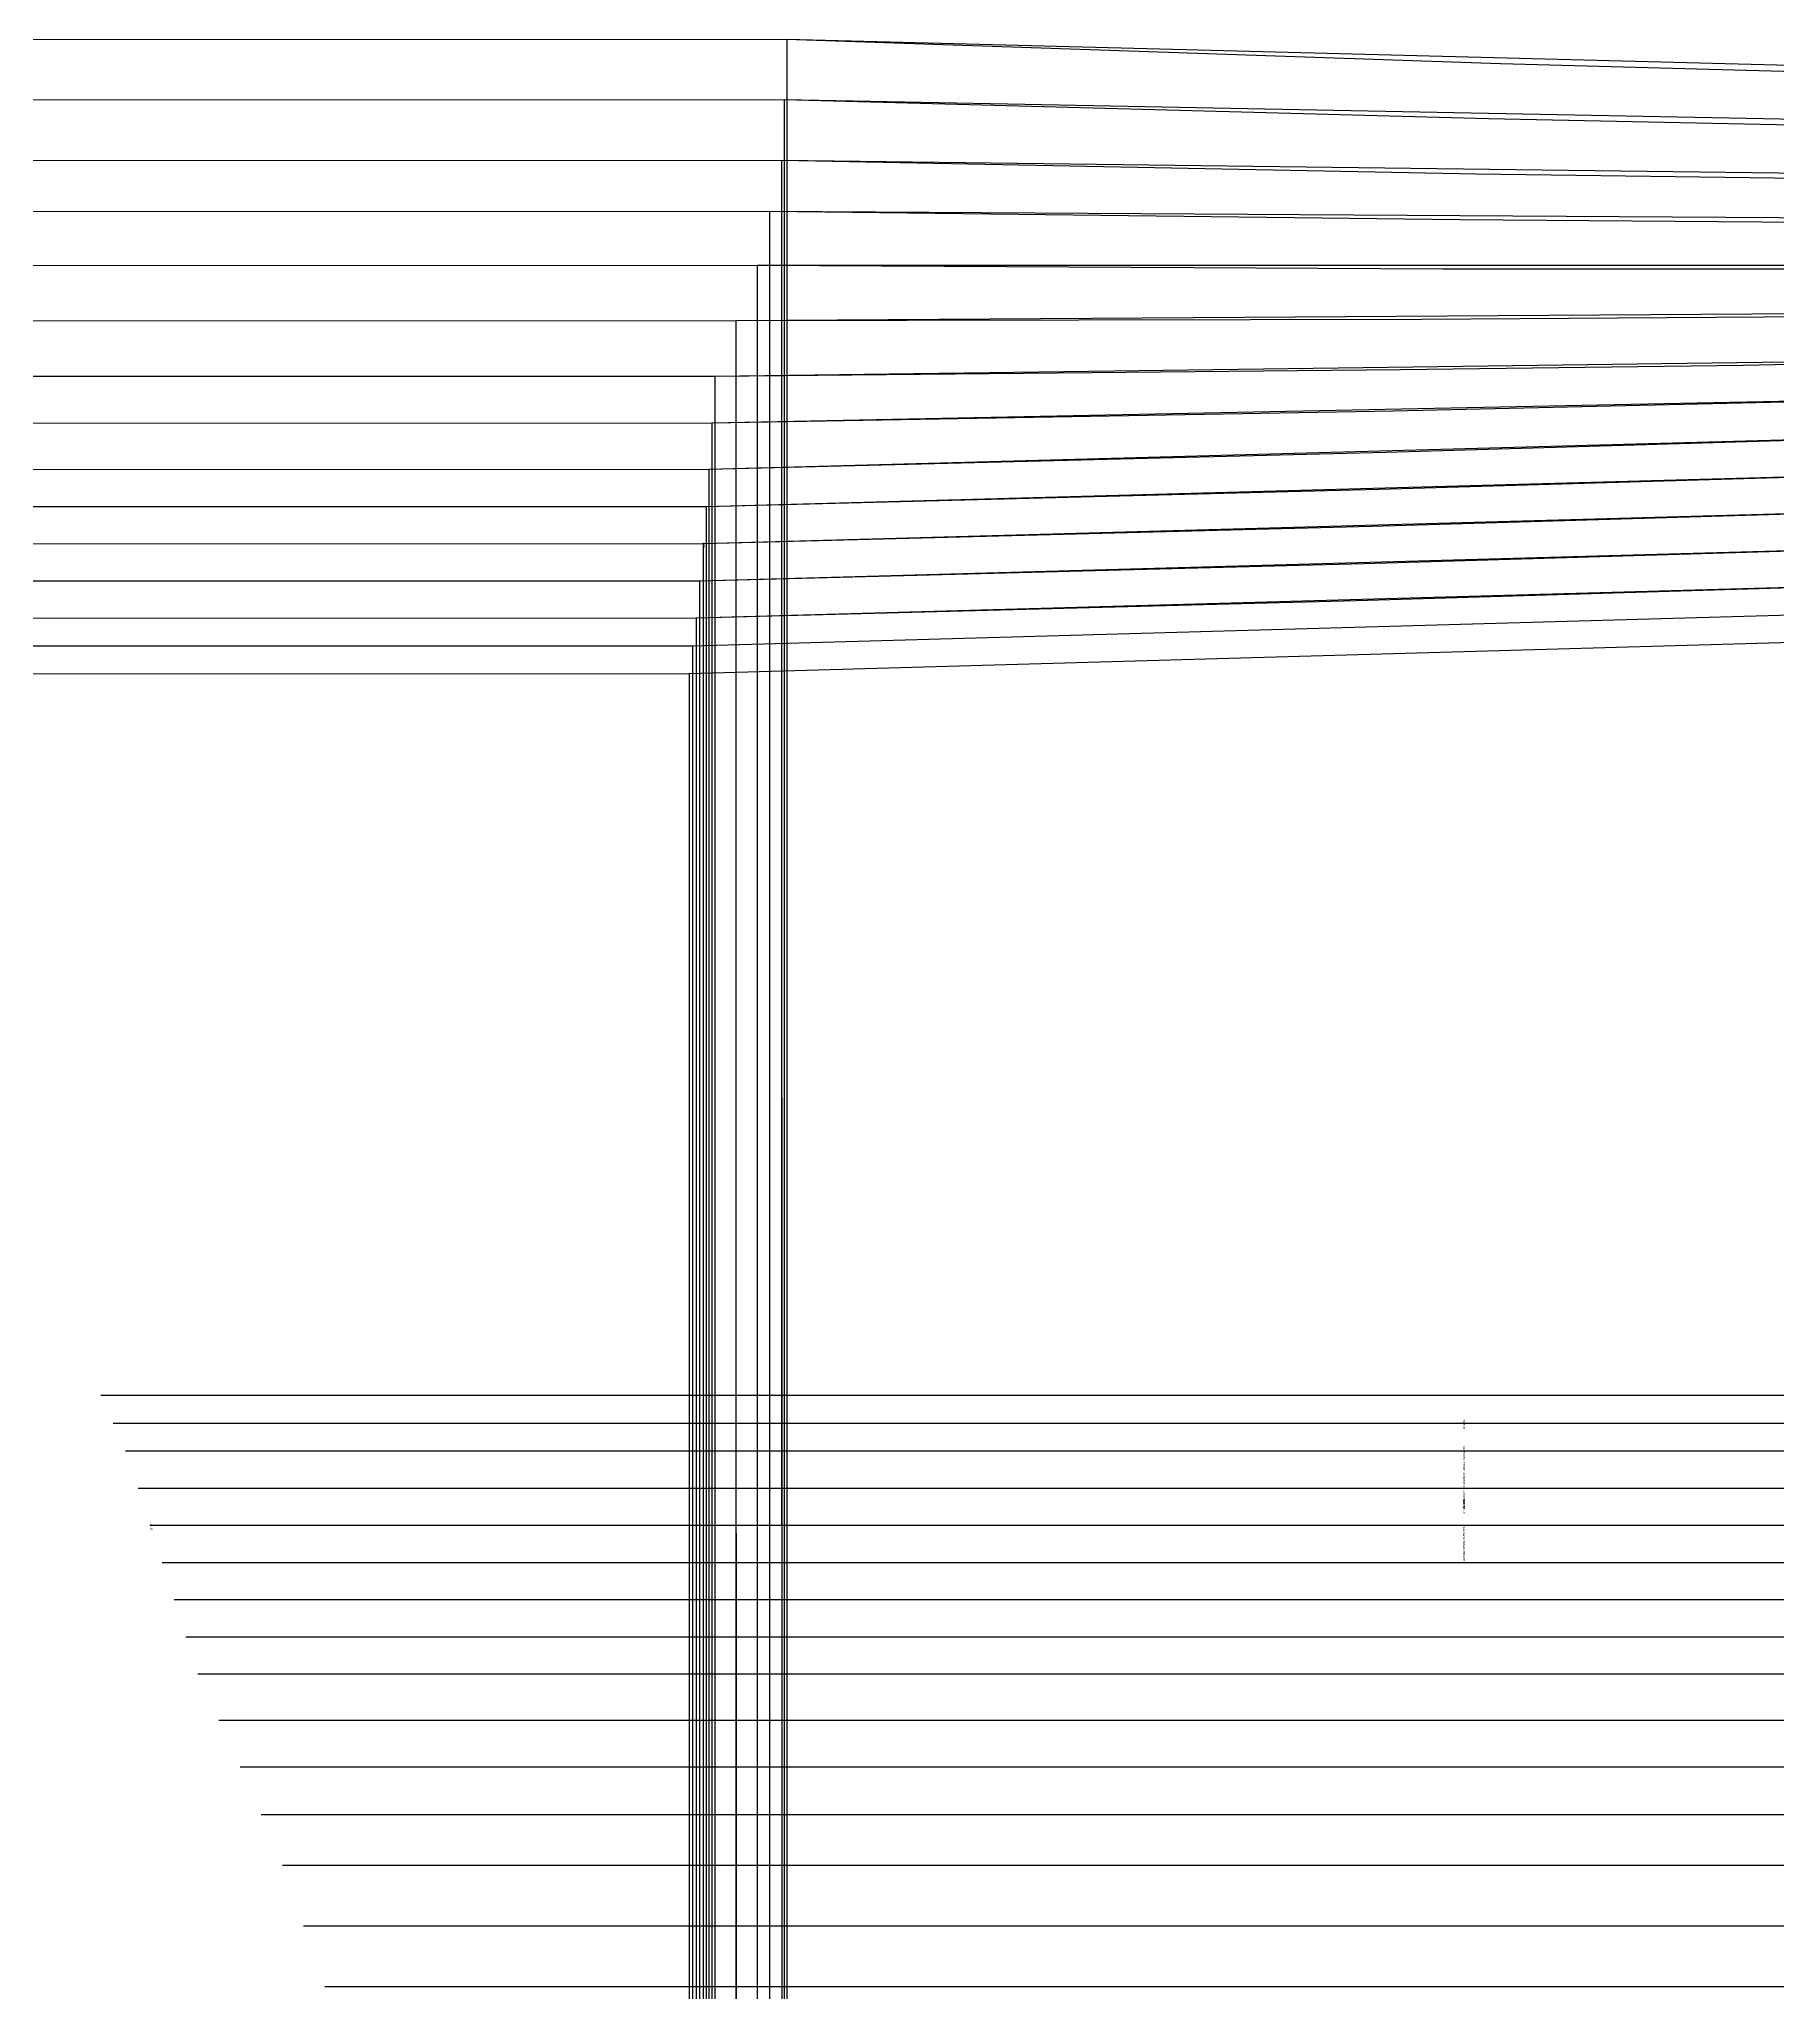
# Model space of a CAD drawing. Extents: x -839 to 1721, y -537 to 682.
# Drawn here: x 1036.1 to 1270.1, y 273.1 to 536.1 of the extents above; entities that cross this region are included whole.
import ezdxf
from ezdxf.enums import TextEntityAlignment as Align

# ---------------------------------------------------------------- set-up
doc = ezdxf.new("R2010")
doc.units = 0

# ---------------------------------------------------------------- blocks, each defined once
blk = doc.blocks.new('GMG1016S19-FR_42')
at = {"layer": '1'}
blk.add_lwpolyline([(882.2462, 450.6392), (945.2433, 450.6494), (1123.5767, 450.6799), (1298.984, 455.6608), (1319.1846, 456.5143)], dxfattribs=at)
at = {"layer": '5'}
blk.add_line((1044.3922, 353.5757), (1407.79, 353.5757), dxfattribs=at)
at = {"layer": '7'}
blk.add_line((1044.3922, 353.5757), (1407.79, 353.5757), dxfattribs=at)
at = {"layer": '8'}
blk.add_line((1123.5767, 450.6799), (1123.5792, 215.6359), dxfattribs=at)
at = {"layer": '84'}
blk.add_lwpolyline([(882.2462, 450.6392), (945.2433, 450.6494), (1123.5767, 450.6799), (1298.984, 455.6608), (1319.1846, 456.5143)], dxfattribs=at)
at = {"layer": '85'}
blk.add_lwpolyline([(1123.5767, 450.6799), (1123.5792, 215.6359)], dxfattribs=at)
at = {"layer": '1'}
for s, p in [('SIZE: 42', (1227.7751, 339.6311)), ('Piece Name: GMG1016S19-FR', (1227.7751, 336.0751))]:
    blk.add_text(s, height=0.25, rotation=269.8881, dxfattribs=at).set_placement(p)
at = {"layer": '1', "flags": 2}
for p, p2 in [((1319.1846, 456.5143), (1353.0377, 407.4923)), ((882.2462, 450.6392), (945.2433, 450.6494))]:
    blk.add_attdef('Dependency', text='', height=0.25, dxfattribs=at).set_placement(p, p2, align=Align.ALIGNED)
blk = doc.blocks.new('GMG1016S19-FR_44')
at = {"layer": '1'}
blk.add_lwpolyline([(876.5261, 454.3908), (939.5257, 454.401), (1124.0491, 454.4314), (1300.6071, 459.4124), (1320.8051, 460.2658)], dxfattribs=at)
at = {"layer": '5'}
blk.add_line((1046.0635, 349.8266), (1409.4613, 349.8266), dxfattribs=at)
at = {"layer": '7'}
blk.add_line((1046.0635, 349.8266), (1409.4613, 349.8266), dxfattribs=at)
at = {"layer": '8'}
blk.add_line((1124.0491, 454.4314), (1124.0517, 211.8843), dxfattribs=at)
at = {"layer": '84'}
blk.add_lwpolyline([(876.5261, 454.3908), (939.5257, 454.401), (1124.0491, 454.4314), (1300.6071, 459.4124), (1320.8051, 460.2658)], dxfattribs=at)
at = {"layer": '85'}
blk.add_lwpolyline([(1124.0491, 454.4314), (1124.0517, 211.8843)], dxfattribs=at)
at = {"layer": '1'}
for s, p in [('SIZE: 44', (1227.7751, 339.6311)), ('Piece Name: GMG1016S19-FR', (1227.7751, 336.0751))]:
    blk.add_text(s, height=0.25, rotation=270, dxfattribs=at).set_placement(p)
at = {"layer": '1', "flags": 2}
for p, p2 in [((1320.8051, 460.2658), (1354.864, 408.9807)), ((876.5261, 454.3908), (939.5257, 454.401))]:
    blk.add_attdef('Dependency', text='', height=0.25, dxfattribs=at).set_placement(p, p2, align=Align.ALIGNED)
blk = doc.blocks.new('GMG1016S19-FR_46')
at = {"layer": '1'}
blk.add_lwpolyline([(870.8086, 458.1399), (933.8082, 458.15), (1124.5215, 458.1805), (1302.2276, 463.1614), (1322.4256, 464.0149)], dxfattribs=at)
at = {"layer": '5'}
blk.add_line((1047.7348, 346.075), (1411.1326, 346.075), dxfattribs=at)
at = {"layer": '7'}
blk.add_line((1047.7348, 346.075), (1411.1326, 346.075), dxfattribs=at)
at = {"layer": '8'}
blk.add_line((1124.5215, 458.1805), (1124.5241, 208.1353), dxfattribs=at)
at = {"layer": '84'}
blk.add_lwpolyline([(870.8086, 458.1399), (933.8082, 458.15), (1124.5215, 458.1805), (1213.3784, 460.5173), (1302.2276, 463.1614), (1322.4256, 464.0149)], dxfattribs=at)
at = {"layer": '85'}
blk.add_lwpolyline([(1124.5215, 458.1805), (1124.5241, 208.1353)], dxfattribs=at)
at = {"layer": '1'}
for s, p in [('SIZE: 46', (1227.7751, 339.6311)), ('Piece Name: GMG1016S19-FR', (1227.7751, 336.0751))]:
    blk.add_text(s, height=0.25, rotation=270, dxfattribs=at).set_placement(p)
at = {"layer": '1', "flags": 2}
for p, p2 in [((1322.4256, 464.0149), (1357.2236, 411)), ((870.8086, 458.1399), (933.8082, 458.15))]:
    blk.add_attdef('Dependency', text='', height=0.25, dxfattribs=at).set_placement(p, p2, align=Align.ALIGNED)
blk = doc.blocks.new('GMG1016S19-FR_48')
at = {"layer": '1'}
blk.add_lwpolyline([(865.091, 463.1411), (928.0881, 463.1487), (1124.9965, 463.1818), (1303.8506, 468.1627), (1324.0462, 469.0161)], dxfattribs=at)
at = {"layer": '5'}
blk.add_line((1049.4087, 341.0763), (1412.8065, 341.0763), dxfattribs=at)
at = {"layer": '7'}
blk.add_line((1049.4087, 341.0763), (1412.8065, 341.0763), dxfattribs=at)
at = {"layer": '8'}
blk.add_line((1124.9965, 463.1818), (1124.9991, 203.134), dxfattribs=at)
at = {"layer": '84'}
blk.add_lwpolyline([(865.091, 463.1411), (928.0881, 463.1487), (1124.9965, 463.1818), (1214.4274, 465.5135), (1303.8506, 468.1627), (1324.0462, 469.0161)], dxfattribs=at)
at = {"layer": '85'}
blk.add_lwpolyline([(1124.9965, 463.1818), (1124.9991, 203.134)], dxfattribs=at)
at = {"layer": '1'}
for s, p in [('SIZE: 48', (1227.7751, 339.6311)), ('Piece Name: GMG1016S19-FR', (1227.7751, 336.0751))]:
    blk.add_text(s, height=0.25, rotation=270, dxfattribs=at).set_placement(p)
at = {"layer": '1', "flags": 2}
for p, p2 in [((1324.0462, 469.0161), (1358.3946, 413.4841)), ((865.091, 463.1411), (928.0881, 463.1487))]:
    blk.add_attdef('Dependency', text='', height=0.25, dxfattribs=at).set_placement(p, p2, align=Align.ALIGNED)
blk = doc.blocks.new('GMG1016S19-FR_50')
at = {"layer": '1'}
blk.add_lwpolyline([(859.3735, 468.1398), (922.3706, 468.15), (1125.469, 468.1805), (1305.4712, 473.1614), (1325.6692, 474.0149)], dxfattribs=at)
at = {"layer": '2'}
for p in [(1125.469, 468.1805), (1125.469, 468.1805), (1051.08, 336.0751)]:
    blk.add_point(p, dxfattribs=at)
at = {"layer": '5'}
blk.add_line((1051.08, 336.0751), (1414.4778, 336.0751), dxfattribs=at)
at = {"layer": '7'}
blk.add_line((1051.08, 336.0751), (1414.4778, 336.0751), dxfattribs=at)
at = {"layer": '8'}
blk.add_line((1125.469, 468.1805), (1125.4715, 198.1353), dxfattribs=at)
at = {"layer": '84'}
blk.add_lwpolyline([(859.3735, 468.1398), (922.3706, 468.15), (1125.469, 468.1805), (1215.4739, 470.5097), (1305.4712, 473.1614), (1325.6692, 474.0149)], dxfattribs=at)
at = {"layer": '85'}
blk.add_lwpolyline([(1125.469, 468.1805), (1125.4715, 198.1353)], dxfattribs=at)
at = {"layer": '1'}
for s, p in [('# 4', (1125.469, 468.1805)), ('SIZE: 50', (1227.7751, 350.2991)), ('CATEGORY: FRONT', (1227.7751, 346.7431)), ('ANNOTATION: 1XFABRIC', (1227.7751, 343.1871)), ('Quantity: 0,0', (1227.7751, 339.6311)), ('Piece Name: GMG1016S19-FR', (1227.7751, 336.0751))]:
    blk.add_text(s, height=0.25, rotation=270, dxfattribs=at).set_placement(p)
at = {"layer": '1', "flags": 2}
for p, p2 in [((1325.6692, 474.0149), (1359.1642, 415.6533)), ((859.3735, 468.1398), (922.3706, 468.15))]:
    blk.add_attdef('Dependency', text='', height=0.25, dxfattribs=at).set_placement(p, p2, align=Align.ALIGNED)
at = {"layer": '5'}
blk.add_text('# 15', height=0.25, rotation=270, dxfattribs=at).set_placement((1051.08, 336.0751))
at = {"layer": '8'}
for s in ['# 4', 'NM']:
    blk.add_text(s, height=0.25, rotation=270, dxfattribs=at).set_placement((1125.469, 468.1805))
at = {"layer": '85'}
blk.add_text('NM', height=0.25, rotation=270, dxfattribs=at).set_placement((1125.469, 468.1805))
blk = doc.blocks.new('GMG1016S19-FR_52')
at = {"layer": '1'}
blk.add_lwpolyline([(853.5772, 473.1411), (916.5743, 473.1487), (1125.8652, 473.1817), (1307.0155, 478.1627), (1327.2135, 479.0161)], dxfattribs=at)
at = {"layer": '5'}
blk.add_line((1052.6751, 331.0763), (1416.0729, 331.0763), dxfattribs=at)
at = {"layer": '7'}
blk.add_line((1052.6751, 331.0763), (1416.0729, 331.0763), dxfattribs=at)
at = {"layer": '8'}
blk.add_line((1125.8652, 473.1817), (1125.8677, 193.1366), dxfattribs=at)
at = {"layer": '84'}
blk.add_lwpolyline([(853.5772, 473.1411), (916.5743, 473.1487), (1125.8652, 473.1817), (1216.4442, 475.5084), (1307.0155, 478.1627), (1327.2135, 479.0161)], dxfattribs=at)
at = {"layer": '85'}
blk.add_lwpolyline([(1125.8652, 473.1817), (1125.8677, 193.1366)], dxfattribs=at)
at = {"layer": '1'}
for s, p in [('SIZE: 52', (1227.7751, 339.6311)), ('Piece Name: GMG1016S19-FR', (1227.7751, 336.0751))]:
    blk.add_text(s, height=0.25, rotation=270, dxfattribs=at).set_placement(p)
at = {"layer": '1', "flags": 2}
for p, p2 in [((1327.2135, 479.0161), (1359.9542, 417.9977)), ((853.5772, 473.1411), (916.5743, 473.1487))]:
    blk.add_attdef('Dependency', text='', height=0.25, dxfattribs=at).set_placement(p, p2, align=Align.ALIGNED)
blk = doc.blocks.new('GMG1016S19-FR_54')
at = {"layer": '1'}
blk.add_lwpolyline([(847.7809, 478.1398), (910.778, 478.15), (1126.2615, 478.1805), (1308.5598, 483.1614), (1328.7553, 484.0148)], dxfattribs=at)
at = {"layer": '5'}
blk.add_line((1054.2702, 326.0751), (1417.668, 326.0751), dxfattribs=at)
at = {"layer": '7'}
blk.add_line((1054.2702, 326.0751), (1417.668, 326.0751), dxfattribs=at)
at = {"layer": '8'}
blk.add_line((1126.2615, 478.1805), (1126.264, 188.1353), dxfattribs=at)
at = {"layer": '84'}
blk.add_lwpolyline([(847.7809, 478.1398), (910.778, 478.15), (1126.2615, 478.1805), (1217.4144, 480.5045), (1308.5598, 483.1614), (1328.7553, 484.0148)], dxfattribs=at)
at = {"layer": '85'}
blk.add_lwpolyline([(1126.2615, 478.1805), (1126.264, 188.1353)], dxfattribs=at)
at = {"layer": '1'}
for s, p in [('SIZE: 54', (1227.7751, 339.6311)), ('Piece Name: GMG1016S19-FR', (1227.7751, 336.0751))]:
    blk.add_text(s, height=0.25, rotation=270, dxfattribs=at).set_placement(p)
at = {"layer": '1', "flags": 2}
for p, p2 in [((1328.7553, 484.0148), (1360.7796, 420.4488)), ((847.7809, 478.1398), (910.778, 478.15))]:
    blk.add_attdef('Dependency', text='', height=0.25, dxfattribs=at).set_placement(p, p2, align=Align.ALIGNED)
blk = doc.blocks.new('GMG1016S19-FR_56')
at = {"layer": '1'}
blk.add_lwpolyline([(841.9846, 484.3908), (904.9843, 484.3984), (1126.6552, 484.4314), (1310.1016, 488.1626), (1330.2996, 489.0161)], dxfattribs=at)
at = {"layer": '5'}
blk.add_line((1055.8628, 321.0764), (1419.2606, 321.0764), dxfattribs=at)
at = {"layer": '7'}
blk.add_line((1055.8628, 321.0764), (1419.2606, 321.0764), dxfattribs=at)
at = {"layer": '8'}
blk.add_line((1126.6552, 484.4314), (1126.6577, 183.1366), dxfattribs=at)
at = {"layer": '84'}
blk.add_lwpolyline([(841.9846, 484.3908), (904.9843, 484.3984), (1126.6552, 484.4314), (1218.3847, 486.0494), (1310.1016, 488.1626), (1330.2996, 489.0161)], dxfattribs=at)
at = {"layer": '85'}
blk.add_lwpolyline([(1126.6552, 484.4314), (1126.6577, 183.1366)], dxfattribs=at)
at = {"layer": '1'}
for s, p in [('SIZE: 56', (1227.7751, 339.6311)), ('Piece Name: GMG1016S19-FR', (1227.7751, 336.0751))]:
    blk.add_text(s, height=0.25, rotation=270, dxfattribs=at).set_placement(p)
at = {"layer": '1', "flags": 2}
for p, p2 in [((1330.2996, 489.0161), (1362.4434, 423.1183)), ((841.9846, 484.3908), (904.9843, 484.3984))]:
    blk.add_attdef('Dependency', text='', height=0.25, dxfattribs=at).set_placement(p, p2, align=Align.ALIGNED)
blk = doc.blocks.new('GMG1016S19-FR_58')
at = {"layer": '1'}
blk.add_lwpolyline([(836.1884, 490.69), (899.188, 490.6976), (1127.0514, 490.7306), (1311.6459, 493.1614), (1331.844, 494.0148)], dxfattribs=at)
at = {"layer": '5'}
blk.add_line((1057.4579, 316.0751), (1420.8557, 316.0751), dxfattribs=at)
at = {"layer": '7'}
blk.add_line((1057.4579, 316.0751), (1420.8557, 316.0751), dxfattribs=at)
at = {"layer": '8'}
blk.add_line((1127.0514, 490.7306), (1127.0539, 178.1353), dxfattribs=at)
at = {"layer": '84'}
blk.add_lwpolyline([(836.1884, 490.69), (899.188, 490.6976), (1127.0514, 490.7306), (1219.355, 491.6171), (1265.5043, 492.2038), (1311.6459, 493.1614), (1331.844, 494.0148)], dxfattribs=at)
at = {"layer": '85'}
blk.add_lwpolyline([(1127.0514, 490.7306), (1127.0539, 178.1353)], dxfattribs=at)
at = {"layer": '1'}
for s, p in [('SIZE: 58', (1227.7751, 339.6311)), ('Piece Name: GMG1016S19-FR', (1227.7751, 336.0751))]:
    blk.add_text(s, height=0.25, rotation=270, dxfattribs=at).set_placement(p)
at = {"layer": '1', "flags": 2}
for p, p2 in [((1331.844, 494.0148), (1363.2841, 425.5288)), ((836.1884, 490.69), (899.188, 490.6976))]:
    blk.add_attdef('Dependency', text='', height=0.25, dxfattribs=at).set_placement(p, p2, align=Align.ALIGNED)
blk = doc.blocks.new('GMG1016S19-FR_60')
at = {"layer": '1'}
blk.add_lwpolyline([(829.1424, 498.1423), (892.142, 498.1499), (1129.8937, 498.183), (1314.4881, 499.4123), (1334.6888, 500.2658)], dxfattribs=at)
at = {"layer": '5'}
blk.add_line((1060.3027, 309.8242), (1423.7005, 309.8242), dxfattribs=at)
at = {"layer": '7'}
blk.add_line((1060.3027, 309.8242), (1423.7005, 309.8242), dxfattribs=at)
at = {"layer": '8'}
blk.add_line((1129.8937, 498.183), (1129.8987, 171.8844), dxfattribs=at)
at = {"layer": '84'}
blk.add_lwpolyline([(829.1424, 498.1423), (892.142, 498.1499), (1129.8937, 498.183), (1222.1972, 498.3938), (1268.3465, 498.6757), (1314.4881, 499.4123), (1334.6888, 500.2658)], dxfattribs=at)
at = {"layer": '85'}
blk.add_lwpolyline([(1129.8937, 498.183), (1129.8987, 171.8844)], dxfattribs=at)
at = {"layer": '1'}
for s, p in [('SIZE: 60', (1227.7751, 339.6311)), ('Piece Name: GMG1016S19-FR', (1227.7751, 336.0751))]:
    blk.add_text(s, height=0.25, rotation=270, dxfattribs=at).set_placement(p)
at = {"layer": '1', "flags": 2}
for p, p2 in [((829.1424, 498.1423), (892.142, 498.1499)), ((1334.6888, 500.2658), (1364.1756, 428.6682))]:
    blk.add_attdef('Dependency', text='', height=0.25, dxfattribs=at).set_placement(p, p2, align=Align.ALIGNED)
blk = doc.blocks.new('GMG1016S19-FR_62')
at = {"layer": '1'}
blk.add_lwpolyline([(822.099, 505.5921), (885.0961, 505.5997), (1132.741, 505.6328), (1317.3355, 505.6607), (1337.5336, 506.5141)], dxfattribs=at)
at = {"layer": '5'}
blk.add_line((1063.1475, 303.5758), (1426.5453, 303.5758), dxfattribs=at)
at = {"layer": '7'}
blk.add_line((1063.1475, 303.5758), (1426.5453, 303.5758), dxfattribs=at)
at = {"layer": '8'}
blk.add_line((1132.741, 505.6328), (1132.7435, 165.636), dxfattribs=at)
at = {"layer": '84'}
blk.add_lwpolyline([(822.099, 505.5921), (885.0961, 505.5997), (1132.741, 505.6328), (1225.0421, 505.1705), (1271.1913, 505.1502), (1317.3355, 505.6607), (1337.5336, 506.5141)], dxfattribs=at)
at = {"layer": '85'}
blk.add_lwpolyline([(1132.741, 505.6328), (1132.7435, 165.636)], dxfattribs=at)
at = {"layer": '1'}
for s, p in [('SIZE: 62', (1227.7751, 339.6311)), ('Piece Name: GMG1016S19-FR', (1227.7751, 336.0751))]:
    blk.add_text(s, height=0.25, rotation=270, dxfattribs=at).set_placement(p)
at = {"layer": '1', "flags": 2}
for p, p2 in [((822.099, 505.5921), (885.0961, 505.5997)), ((1337.5336, 506.5141), (1365.7199, 432.1201))]:
    blk.add_attdef('Dependency', text='', height=0.25, dxfattribs=at).set_placement(p, p2, align=Align.ALIGNED)
blk = doc.blocks.new('GMG1016S19-FR_64')
at = {"layer": '1'}
blk.add_lwpolyline([(815.0454, 512.8845), (878.045, 512.8921), (1134.392, 512.9251), (1320.2362, 511.7516), (1340.4343, 512.6051)], dxfattribs=at)
at = {"layer": '5'}
blk.add_line((1065.9974, 297.1674), (1429.3952, 297.1674), dxfattribs=at)
at = {"layer": '7'}
blk.add_line((1065.9974, 297.1674), (1429.3952, 297.1674), dxfattribs=at)
at = {"layer": '8'}
blk.add_line((1134.392, 512.9251), (1134.3945, 159.2276), dxfattribs=at)
at = {"layer": '84'}
blk.add_lwpolyline([(815.0454, 512.8845), (878.045, 512.8921), (1134.392, 512.9251), (1227.3179, 511.7847), (1273.7796, 511.457), (1320.2362, 511.7516), (1340.4343, 512.6051)], dxfattribs=at)
at = {"layer": '85'}
blk.add_lwpolyline([(1134.392, 512.9251), (1134.3945, 159.2276)], dxfattribs=at)
at = {"layer": '1'}
for s, p in [('SIZE: 64', (1227.7751, 339.6311)), ('Piece Name: GMG1016S19-FR', (1227.7751, 336.0751))]:
    blk.add_text(s, height=0.25, rotation=270, dxfattribs=at).set_placement(p)
at = {"layer": '1', "flags": 2}
for p, p2 in [((815.0454, 512.8845), (878.045, 512.8921)), ((1340.4343, 512.6051), (1366.9747, 435.5999))]:
    blk.add_attdef('Dependency', text='', height=0.25, dxfattribs=at).set_placement(p, p2, align=Align.ALIGNED)
blk = doc.blocks.new('GMG1016S19-FR_66')
at = {"layer": '1'}
blk.add_lwpolyline([(807.9944, 519.7349), (870.9914, 519.7425), (1136.043, 519.7755), (1323.1394, 517.4006), (1343.3375, 518.254)], dxfattribs=at)
at = {"layer": '5'}
blk.add_line((1068.8498, 290.317), (1432.2476, 290.317), dxfattribs=at)
at = {"layer": '7'}
blk.add_line((1068.8498, 290.317), (1432.2476, 290.317), dxfattribs=at)
at = {"layer": '8'}
blk.add_line((1136.043, 519.7755), (1136.0481, 152.3772), dxfattribs=at)
at = {"layer": '84'}
blk.add_lwpolyline([(807.9944, 519.7349), (870.9914, 519.7425), (1136.043, 519.7755), (1229.5912, 517.9569), (1276.3653, 517.3244), (1299.7536, 517.2025), (1323.1394, 517.4006), (1343.3375, 518.254)], dxfattribs=at)
at = {"layer": '85'}
blk.add_lwpolyline([(1136.043, 519.7755), (1136.0481, 152.3772)], dxfattribs=at)
at = {"layer": '1'}
for s, p in [('SIZE: 66', (1227.7751, 339.6311)), ('Piece Name: GMG1016S19-FR', (1227.7751, 336.0751))]:
    blk.add_text(s, height=0.25, rotation=270, dxfattribs=at).set_placement(p)
at = {"layer": '1', "flags": 2}
for p, p2 in [((807.9944, 519.7349), (870.9914, 519.7425)), ((1343.3375, 518.254), (1368.9483, 438.5971))]:
    blk.add_attdef('Dependency', text='', height=0.25, dxfattribs=at).set_placement(p, p2, align=Align.ALIGNED)
blk = doc.blocks.new('GMG1016S19-FR_68')
at = {"layer": '1'}
blk.add_lwpolyline([(800.9408, 527.8832), (863.9404, 527.8908), (1136.3961, 527.9238), (1325.9893, 524.251), (1346.1873, 525.1044)], dxfattribs=at)
at = {"layer": '5'}
blk.add_line((1071.6997, 282.1661), (1435.0975, 282.1661), dxfattribs=at)
at = {"layer": '7'}
blk.add_line((1071.6997, 282.1661), (1435.0975, 282.1661), dxfattribs=at)
at = {"layer": '8'}
blk.add_line((1136.3961, 527.9238), (1136.3986, 144.2263), dxfattribs=at)
at = {"layer": '84'}
blk.add_lwpolyline([(800.9408, 527.8832), (863.9404, 527.8908), (1136.3961, 527.9238), (1231.1889, 525.3711), (1278.5878, 524.411), (1302.2885, 524.1494), (1325.9893, 524.251), (1346.1873, 525.1044)], dxfattribs=at)
at = {"layer": '85'}
blk.add_lwpolyline([(1136.3961, 527.9238), (1136.3986, 144.2263)], dxfattribs=at)
at = {"layer": '1'}
for s, p in [('SIZE: 68', (1227.7751, 339.6311)), ('Piece Name: GMG1016S19-FR', (1227.7751, 336.0751))]:
    blk.add_text(s, height=0.25, rotation=270, dxfattribs=at).set_placement(p)
at = {"layer": '1', "flags": 2}
for p, p2 in [((800.9408, 527.8832), (863.9404, 527.8908)), ((1346.1873, 525.1044), (1368.8695, 442.3842))]:
    blk.add_attdef('Dependency', text='', height=0.25, dxfattribs=at).set_placement(p, p2, align=Align.ALIGNED)
blk = doc.blocks.new('GMG1016S19-FR_70')
at = {"layer": '1'}
blk.add_lwpolyline([(793.8898, 536.034), (856.8868, 536.0391), (1136.7491, 536.0747), (1328.8417, 531.1039), (1349.0398, 531.9573)], dxfattribs=at)
at = {"layer": '5'}
blk.add_line((1074.5521, 274.0178), (1437.9499, 274.0178), dxfattribs=at)
at = {"layer": '7'}
blk.add_line((1074.5521, 274.0178), (1437.9499, 274.0178), dxfattribs=at)
at = {"layer": '8'}
blk.add_line((1136.7491, 536.0747), (1136.7516, 136.078), dxfattribs=at)
at = {"layer": '84'}
blk.add_lwpolyline([(793.8898, 536.034), (856.8868, 536.0391), (1136.7491, 536.0747), (1232.7865, 532.7854), (1280.8103, 531.495), (1304.826, 531.0963), (1328.8417, 531.1039), (1349.0398, 531.9573)], dxfattribs=at)
at = {"layer": '85'}
blk.add_lwpolyline([(1136.7491, 536.0747), (1136.7516, 136.078)], dxfattribs=at)
at = {"layer": '1'}
for s, p in [('SIZE: 70', (1227.7751, 339.6311)), ('Piece Name: GMG1016S19-FR', (1227.7751, 336.0751))]:
    blk.add_text(s, height=0.25, rotation=270, dxfattribs=at).set_placement(p)
at = {"layer": '1', "flags": 2}
for p, p2 in [((793.8898, 536.034), (856.8868, 536.0391)), ((1349.0398, 531.9573), (1369.2353, 446.4101))]:
    blk.add_attdef('Dependency', text='', height=0.25, dxfattribs=at).set_placement(p, p2, align=Align.ALIGNED)

msp = doc.modelspace()

# ---------------------------------------------------------------- block references
at = {"layer": '1'}
for name in ['GMG1016S19-FR_70', 'GMG1016S19-FR_68', 'GMG1016S19-FR_66', 'GMG1016S19-FR_64', 'GMG1016S19-FR_62', 'GMG1016S19-FR_60', 'GMG1016S19-FR_58', 'GMG1016S19-FR_56', 'GMG1016S19-FR_54', 'GMG1016S19-FR_52', 'GMG1016S19-FR_50', 'GMG1016S19-FR_48', 'GMG1016S19-FR_46', 'GMG1016S19-FR_44', 'GMG1016S19-FR_42']:
    msp.add_blockref(name, (0, 0), dxfattribs=at)

doc.saveas('drawing.dxf')
